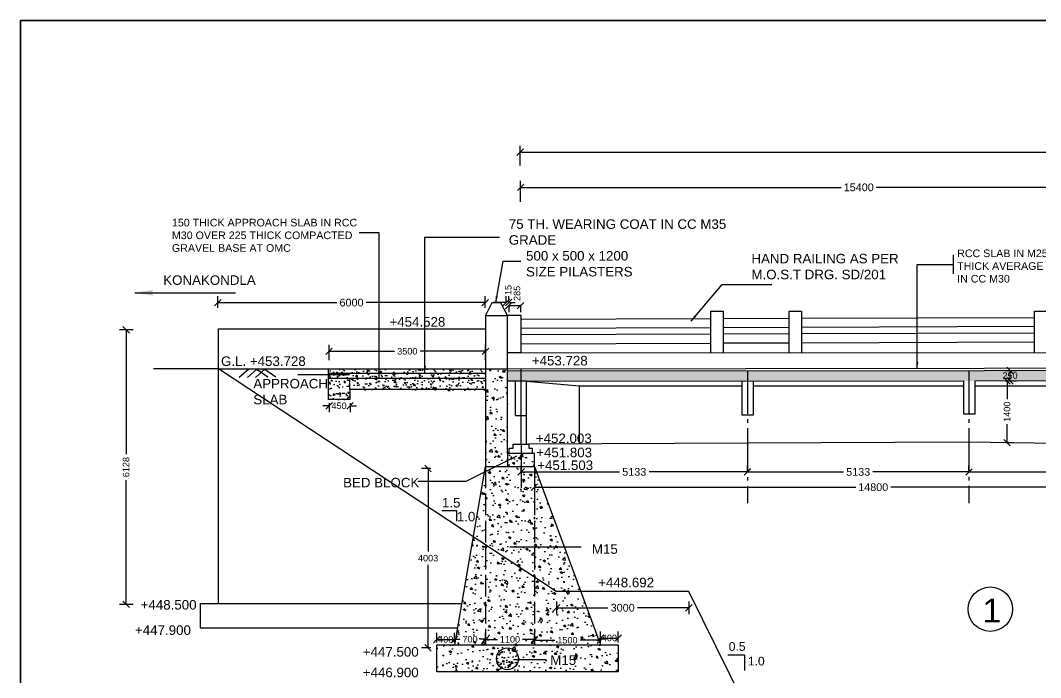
# Model space of a CAD drawing. Header units: inches. Extents: x 20221.8 to 20320.1, y 17529.5 to 17601.
# Drawn here: x 20221.83 to 20250.09, y 17582.74 to 17600.95 of the extents above; entities that cross this region are included whole.
import ezdxf

# ---------------------------------------------------------------- set-up
doc = ezdxf.new("R2010")
doc.units = ezdxf.units.IN
doc.header["$MEASUREMENT"] = 0
doc.linetypes.add('ACAD_ISO02W100', pattern=[15, 12, -3])
doc.linetypes.add('ACAD_ISO04W100', pattern=[30, 24, -3, 0, -3])
for name, color, linetype in [('DIMENSION', 255, 'Continuous'), ('DRAWING', 2, 'Continuous'), ('HATCH', 7, 'Continuous'), ('TEXT', 255, 'Continuous')]:
    doc.layers.add(name, color=color, linetype=linetype)
doc.styles.get("Standard").update_dxf_attribs({"font": 'arial.ttf'})
doc.dimstyles.get("Standard").update_dxf_attribs({"dimtxt": 0.18, "dimasz": 0.18, "dimexe": 0.18, "dimexo": 0.0625, "dimgap": 0.09, "dimtad": 0, "dimtih": 1, "dimtoh": 1, "dimdec": 4, "dimzin": 0, "dimdsep": 46, "dimtxsty": 'Standard', "dimblk": 'OBLIQUE', "dimcen": 0.09, "dimadec": 0, "dimazin": 0, "dimtfac": 1, "dimtdec": 4, "dimtofl": 0, "dimtmove": 0, "dimatfit": 3, "dimfxl": 1, "dimtolj": 1, "dimtzin": 0, "dimarcsym": 0})
pattern_1 = [(50, (0, 0), (0.3586300913, -0.0313760675), [0.0375, -0.4125]), (355, (0, 0), (-0.069375667, 0.376096067), [0.03, -0.33]), (100.4514, (0.0299, -0.0026), (0.289254691, 0.344719771), [0.031870095, -0.350571056]), (46.1842, (0, 0.1), (0.533620524, -0.082759507), [0.05625, -0.61875]), (96.6356, (0.04447, 0.0931), (0.467331353, 0.487058935), [0.047805144, -0.5258565]), (351.1842, (0, 0.1), (0.467330973, 0.4870593), [0.045, -0.495]), (21, (0.05, 0.075), (0.298453526, -0.2013094453), [0.0375, -0.4125]), (326, (0.05, 0.075), (0.121657666, 0.3625750225), [0.03, -0.33]), (71.4514, (0.07487, 0.05822), (0.4201113143, 0.1612652484), [0.031870095, -0.350571056]), (37.5, (0, 0), (0.00607992766, 0.1664469269), [0, -0.326, 0, -0.335, 0, -0.33125]), (7.5, (0, 0), (0.1315347687, 0.197205856), [0, -0.191, 0, -0.3185, 0, -0.12625]), (327.5, (-0.1115, 0), (0.2669112181, -0.0112774359), [0, -0.125, 0, -0.39, 0, -0.5175]), (317.5, (-0.1615, 0), (0.2915930847, 0.0500524912), [0, -0.1625, 0, -0.259, 0, -0.3675])]

# ---------------------------------------------------------------- blocks, each defined once
blk = doc.blocks.new('_Oblique')
at = {"color": 0, "linetype": 'ByBlock', "lineweight": -2}
blk.add_line((-0.5, -0.5), (0.5, 0.5), dxfattribs=at)
blk = doc.blocks.new('*D87')
at = {"layer": 'Defpoints', "color": 0, "transparency": 16777216}
for p in [(20233.125, 17588.534), (20233.264, 17588.534), (20233.264, 17583.561)]:
    blk.add_point(p, dxfattribs=at)
at = {"layer": 'DIMENSION', "color": 0, "lineweight": -2, "transparency": 16777216}
for p, q in [((20233.201, 17588.534), (20232.945, 17588.534)), ((20233.125, 17588.534), (20233.125, 17586.229)), ((20233.125, 17583.561), (20233.125, 17585.865)), ((20233.201, 17583.561), (20232.945, 17583.561))]:
    blk.add_line(p, q, dxfattribs=at)
at = {"layer": 'DIMENSION', "color": 0, "lineweight": -2, "transparency": 16777216, "xscale": 0.18, "yscale": 0.18, "zscale": 0.18}
for p, rotation in [((20233.125, 17588.534), 90), ((20233.125, 17583.561), 270)]:
    blk.add_blockref('_Oblique', p, dxfattribs=dict(at, rotation=rotation))
at = {"layer": 'DIMENSION', "color": 0, "transparency": 16777216, "insert": (20233.125, 17586.047), "char_height": 0.18, "attachment_point": 5}
blk.add_mtext('\\A1;4003', dxfattribs=at)
blk = doc.blocks.new('*D88')
at = {"layer": 'Defpoints', "color": 0, "transparency": 16777216}
for p in [(20225.021, 17592.376), (20224.76, 17584.766), (20225.021, 17584.766)]:
    blk.add_point(p, dxfattribs=at)
at = {"layer": 'DIMENSION', "color": 0, "lineweight": -2, "transparency": 16777216}
for p, q in [((20224.958, 17592.376), (20224.58, 17592.376)), ((20224.76, 17592.376), (20224.76, 17588.931)), ((20224.76, 17584.766), (20224.76, 17588.212)), ((20224.958, 17584.766), (20224.58, 17584.766))]:
    blk.add_line(p, q, dxfattribs=at)
at = {"layer": 'DIMENSION', "color": 0, "lineweight": -2, "transparency": 16777216, "xscale": 0.18, "yscale": 0.18, "zscale": 0.18}
for p, rotation in [((20224.76, 17592.376), 90), ((20224.76, 17584.766), 270)]:
    blk.add_blockref('_Oblique', p, dxfattribs=dict(at, rotation=rotation))
at = {"layer": 'DIMENSION', "color": 0, "transparency": 16777216, "insert": (20224.76, 17588.571), "char_height": 0.18, "attachment_point": 5, "rotation": 90}
blk.add_mtext('\\A1;6128', dxfattribs=at)
blk = doc.blocks.new('*D89')
at = {"layer": 'Defpoints', "color": 0, "transparency": 16777216}
for p in [(20234.718, 17591.781), (20230.382, 17591.475), (20234.718, 17591.475)]:
    blk.add_point(p, dxfattribs=at)
at = {"layer": 'DIMENSION', "color": 0, "lineweight": -2, "transparency": 16777216}
for p, q in [((20230.382, 17591.538), (20230.382, 17591.961)), ((20234.718, 17591.538), (20234.718, 17591.961)), ((20230.382, 17591.781), (20232.192, 17591.781)), ((20234.718, 17591.781), (20232.908, 17591.781))]:
    blk.add_line(p, q, dxfattribs=at)
at = {"layer": 'DIMENSION', "color": 0, "lineweight": -2, "transparency": 16777216, "xscale": 0.18, "yscale": 0.18, "zscale": 0.18, "rotation": 180}
blk.add_blockref('_Oblique', (20230.382, 17591.781), dxfattribs=at)
at = {"layer": 'DIMENSION', "color": 0, "lineweight": -2, "transparency": 16777216, "xscale": 0.18, "yscale": 0.18, "zscale": 0.18}
blk.add_blockref('_Oblique', (20234.718, 17591.781), dxfattribs=at)
at = {"layer": 'DIMENSION', "color": 0, "transparency": 16777216, "insert": (20232.55, 17591.781), "char_height": 0.18, "attachment_point": 5}
blk.add_mtext('\\A1;3500', dxfattribs=at)
blk = doc.blocks.new('*D90')
at = {"layer": 'Defpoints', "color": 0, "transparency": 16777216}
for p in [(20234.709, 17593.13), (20227.302, 17592.925), (20234.709, 17592.925)]:
    blk.add_point(p, dxfattribs=at)
at = {"layer": 'DIMENSION', "color": 0, "lineweight": -2, "transparency": 16777216}
for p, q in [((20227.302, 17592.987), (20227.302, 17593.31)), ((20234.709, 17592.987), (20234.709, 17593.31)), ((20227.302, 17593.13), (20230.595, 17593.13)), ((20234.709, 17593.13), (20231.415, 17593.13))]:
    blk.add_line(p, q, dxfattribs=at)
at = {"layer": 'DIMENSION', "color": 0, "lineweight": -2, "transparency": 16777216, "xscale": 0.18, "yscale": 0.18, "zscale": 0.18, "rotation": 180}
blk.add_blockref('_Oblique', (20227.302, 17593.13), dxfattribs=at)
at = {"layer": 'DIMENSION', "color": 0, "lineweight": -2, "transparency": 16777216, "xscale": 0.18, "yscale": 0.18, "zscale": 0.18}
blk.add_blockref('_Oblique', (20234.709, 17593.13), dxfattribs=at)
at = {"layer": 'DIMENSION', "color": 0, "transparency": 16777216, "insert": (20231.005, 17593.13), "char_height": 0.2143, "attachment_point": 5}
blk.add_mtext('\\A1;6000', dxfattribs=at)
blk = doc.blocks.new('*D107')
at = {"layer": 'Defpoints', "color": 0, "transparency": 16777216}
for p in [(20235.704, 17588.375), (20241.97, 17588.438), (20241.97, 17588.375)]:
    blk.add_point(p, dxfattribs=at)
at = {"layer": 'DIMENSION', "color": 0, "lineweight": -2, "transparency": 16777216}
for p, q in [((20235.704, 17588.437), (20235.704, 17588.618)), ((20241.97, 17588.437), (20241.97, 17588.618)), ((20235.704, 17588.438), (20238.427, 17588.438)), ((20241.97, 17588.438), (20239.247, 17588.438))]:
    blk.add_line(p, q, dxfattribs=at)
at = {"layer": 'DIMENSION', "color": 0, "lineweight": -2, "transparency": 16777216, "xscale": 0.18, "yscale": 0.18, "zscale": 0.18, "rotation": 180}
blk.add_blockref('_Oblique', (20235.704, 17588.438), dxfattribs=at)
at = {"layer": 'DIMENSION', "color": 0, "lineweight": -2, "transparency": 16777216, "xscale": 0.18, "yscale": 0.18, "zscale": 0.18}
blk.add_blockref('_Oblique', (20241.97, 17588.438), dxfattribs=at)
at = {"layer": 'DIMENSION', "color": 0, "transparency": 16777216, "insert": (20238.837, 17588.438), "char_height": 0.2143, "attachment_point": 5}
blk.add_mtext('\\A1;5133', dxfattribs=at)
blk = doc.blocks.new('*D108')
at = {"layer": 'Defpoints', "color": 0, "transparency": 16777216}
for p in [(20241.97, 17588.374), (20248.109, 17588.437), (20248.109, 17588.374)]:
    blk.add_point(p, dxfattribs=at)
at = {"layer": 'DIMENSION', "color": 0, "lineweight": -2, "transparency": 16777216}
for p, q in [((20241.97, 17588.436), (20241.97, 17588.617)), ((20248.109, 17588.436), (20248.109, 17588.617)), ((20241.97, 17588.437), (20244.63, 17588.437)), ((20248.109, 17588.437), (20245.45, 17588.437))]:
    blk.add_line(p, q, dxfattribs=at)
at = {"layer": 'DIMENSION', "color": 0, "lineweight": -2, "transparency": 16777216, "xscale": 0.18, "yscale": 0.18, "zscale": 0.18, "rotation": 180}
blk.add_blockref('_Oblique', (20241.97, 17588.437), dxfattribs=at)
at = {"layer": 'DIMENSION', "color": 0, "lineweight": -2, "transparency": 16777216, "xscale": 0.18, "yscale": 0.18, "zscale": 0.18}
blk.add_blockref('_Oblique', (20248.109, 17588.437), dxfattribs=at)
at = {"layer": 'DIMENSION', "color": 0, "transparency": 16777216, "insert": (20245.04, 17588.437), "char_height": 0.2143, "attachment_point": 5}
blk.add_mtext('\\A1;5133', dxfattribs=at)
blk = doc.blocks.new('*D109')
at = {"layer": 'Defpoints', "color": 0, "transparency": 16777216}
for p in [(20248.109, 17588.374), (20254.249, 17588.437), (20254.249, 17588.374)]:
    blk.add_point(p, dxfattribs=at)
at = {"layer": 'DIMENSION', "color": 0, "lineweight": -2, "transparency": 16777216}
for p, q in [((20248.109, 17588.436), (20248.109, 17588.617)), ((20254.249, 17588.436), (20254.249, 17588.617)), ((20248.109, 17588.437), (20250.769, 17588.437)), ((20254.249, 17588.437), (20251.589, 17588.437))]:
    blk.add_line(p, q, dxfattribs=at)
at = {"layer": 'DIMENSION', "color": 0, "lineweight": -2, "transparency": 16777216, "xscale": 0.18, "yscale": 0.18, "zscale": 0.18, "rotation": 180}
blk.add_blockref('_Oblique', (20248.109, 17588.437), dxfattribs=at)
at = {"layer": 'DIMENSION', "color": 0, "lineweight": -2, "transparency": 16777216, "xscale": 0.18, "yscale": 0.18, "zscale": 0.18}
blk.add_blockref('_Oblique', (20254.249, 17588.437), dxfattribs=at)
at = {"layer": 'DIMENSION', "color": 0, "transparency": 16777216, "insert": (20251.179, 17588.437), "char_height": 0.2143, "attachment_point": 5}
blk.add_mtext('\\A1;5133', dxfattribs=at)
blk = doc.blocks.new('*D110')
at = {"layer": 'Defpoints', "color": 0, "transparency": 16777216}
for p in [(20236.071, 17588.157), (20236.071, 17588.013), (20254.081, 17588.157)]:
    blk.add_point(p, dxfattribs=at)
at = {"layer": 'DIMENSION', "color": 0, "lineweight": -2, "transparency": 16777216}
for p, q in [((20236.071, 17588.095), (20236.071, 17587.833)), ((20236.071, 17588.013), (20244.975, 17588.013)), ((20254.081, 17588.013), (20245.94, 17588.013)), ((20254.081, 17588.095), (20254.081, 17587.833))]:
    blk.add_line(p, q, dxfattribs=at)
at = {"layer": 'DIMENSION', "color": 0, "lineweight": -2, "transparency": 16777216, "xscale": 0.18, "yscale": 0.18, "zscale": 0.18, "rotation": 180}
blk.add_blockref('_Oblique', (20236.071, 17588.013), dxfattribs=at)
at = {"layer": 'DIMENSION', "color": 0, "lineweight": -2, "transparency": 16777216, "xscale": 0.18, "yscale": 0.18, "zscale": 0.18}
blk.add_blockref('_Oblique', (20254.081, 17588.013), dxfattribs=at)
at = {"layer": 'DIMENSION', "color": 0, "transparency": 16777216, "insert": (20245.457, 17588.013), "char_height": 0.2143, "attachment_point": 5}
blk.add_mtext('\\A1;14800', dxfattribs=at)
blk = doc.blocks.new('*D111')
at = {"layer": 'Defpoints', "color": 0, "transparency": 16777216}
for p in [(20236.685, 17584.909), (20240.348, 17584.909), (20240.348, 17584.672)]:
    blk.add_point(p, dxfattribs=at)
at = {"layer": 'DIMENSION', "color": 0, "lineweight": -2, "transparency": 16777216}
for p, q in [((20236.685, 17584.846), (20236.685, 17584.492)), ((20240.348, 17584.846), (20240.348, 17584.492)), ((20236.685, 17584.672), (20238.107, 17584.672)), ((20240.348, 17584.672), (20238.926, 17584.672))]:
    blk.add_line(p, q, dxfattribs=at)
at = {"layer": 'DIMENSION', "color": 0, "lineweight": -2, "transparency": 16777216, "xscale": 0.18, "yscale": 0.18, "zscale": 0.18, "rotation": 180}
blk.add_blockref('_Oblique', (20236.685, 17584.672), dxfattribs=at)
at = {"layer": 'DIMENSION', "color": 0, "lineweight": -2, "transparency": 16777216, "xscale": 0.18, "yscale": 0.18, "zscale": 0.18}
blk.add_blockref('_Oblique', (20240.348, 17584.672), dxfattribs=at)
at = {"layer": 'DIMENSION', "color": 0, "transparency": 16777216, "insert": (20238.516, 17584.672), "char_height": 0.2143, "attachment_point": 5}
blk.add_mtext('\\A1;3000', dxfattribs=at)
blk = doc.blocks.new('*D112')
at = {"layer": 'Defpoints', "color": 0, "transparency": 16777216}
for p in [(20237.901, 17583.649), (20238.394, 17583.834), (20238.394, 17583.649)]:
    blk.add_point(p, dxfattribs=at)
at = {"layer": 'DIMENSION', "color": 0, "lineweight": -2, "transparency": 16777216}
for p, q in [((20237.901, 17583.711), (20237.901, 17584.014)), ((20238.394, 17583.711), (20238.394, 17584.014)), ((20237.901, 17583.834), (20238.394, 17583.834))]:
    blk.add_line(p, q, dxfattribs=at)
at = {"layer": 'DIMENSION', "color": 0, "lineweight": -2, "transparency": 16777216, "xscale": 0.18, "yscale": 0.18, "zscale": 0.18, "rotation": 180}
blk.add_blockref('_Oblique', (20237.901, 17583.834), dxfattribs=at)
at = {"layer": 'DIMENSION', "color": 0, "lineweight": -2, "transparency": 16777216, "xscale": 0.18, "yscale": 0.18, "zscale": 0.18}
blk.add_blockref('_Oblique', (20238.394, 17583.834), dxfattribs=at)
at = {"layer": 'DIMENSION', "color": 0, "transparency": 16777216, "insert": (20238.148, 17583.834), "char_height": 0.18, "attachment_point": 5}
blk.add_mtext('\\A1;400', dxfattribs=at)
blk = doc.blocks.new('*D113')
at = {"layer": 'Defpoints', "color": 0, "transparency": 16777216}
for p in [(20233.368, 17583.649), (20233.862, 17583.794), (20233.862, 17583.649)]:
    blk.add_point(p, dxfattribs=at)
at = {"layer": 'DIMENSION', "color": 0, "lineweight": -2, "transparency": 16777216}
for p, q in [((20233.368, 17583.711), (20233.368, 17583.974)), ((20233.862, 17583.711), (20233.862, 17583.974)), ((20233.368, 17583.794), (20233.862, 17583.794))]:
    blk.add_line(p, q, dxfattribs=at)
at = {"layer": 'DIMENSION', "color": 0, "lineweight": -2, "transparency": 16777216, "xscale": 0.18, "yscale": 0.18, "zscale": 0.18, "rotation": 180}
blk.add_blockref('_Oblique', (20233.368, 17583.794), dxfattribs=at)
at = {"layer": 'DIMENSION', "color": 0, "lineweight": -2, "transparency": 16777216, "xscale": 0.18, "yscale": 0.18, "zscale": 0.18}
blk.add_blockref('_Oblique', (20233.862, 17583.794), dxfattribs=at)
at = {"layer": 'DIMENSION', "color": 0, "transparency": 16777216, "insert": (20233.615, 17583.794), "char_height": 0.18, "attachment_point": 5}
blk.add_mtext('\\A1;400', dxfattribs=at)
blk = doc.blocks.new('*D114')
at = {"layer": 'Defpoints', "color": 0, "transparency": 16777216}
for p in [(20233.862, 17583.649), (20234.717, 17583.799), (20234.717, 17583.649)]:
    blk.add_point(p, dxfattribs=at)
at = {"layer": 'DIMENSION', "color": 0, "lineweight": -2, "transparency": 16777216}
for p, q in [((20233.862, 17583.711), (20233.862, 17583.979)), ((20234.717, 17583.711), (20234.717, 17583.979)), ((20233.862, 17583.799), (20234.002, 17583.799)), ((20234.717, 17583.799), (20234.577, 17583.799))]:
    blk.add_line(p, q, dxfattribs=at)
at = {"layer": 'DIMENSION', "color": 0, "lineweight": -2, "transparency": 16777216, "xscale": 0.18, "yscale": 0.18, "zscale": 0.18, "rotation": 180}
blk.add_blockref('_Oblique', (20233.862, 17583.799), dxfattribs=at)
at = {"layer": 'DIMENSION', "color": 0, "lineweight": -2, "transparency": 16777216, "xscale": 0.18, "yscale": 0.18, "zscale": 0.18}
blk.add_blockref('_Oblique', (20234.717, 17583.799), dxfattribs=at)
at = {"layer": 'DIMENSION', "color": 0, "transparency": 16777216, "insert": (20234.289, 17583.799), "char_height": 0.18, "attachment_point": 5}
blk.add_mtext('\\A1;700', dxfattribs=at)
blk = doc.blocks.new('*D115')
at = {"layer": 'Defpoints', "color": 0, "transparency": 16777216}
for p in [(20234.717, 17583.649), (20236.071, 17583.796), (20236.071, 17583.649)]:
    blk.add_point(p, dxfattribs=at)
at = {"layer": 'DIMENSION', "color": 0, "lineweight": -2, "transparency": 16777216}
for p, q in [((20234.717, 17583.711), (20234.717, 17583.976)), ((20236.071, 17583.711), (20236.071, 17583.976)), ((20234.717, 17583.796), (20235.044, 17583.796)), ((20236.071, 17583.796), (20235.744, 17583.796))]:
    blk.add_line(p, q, dxfattribs=at)
at = {"layer": 'DIMENSION', "color": 0, "lineweight": -2, "transparency": 16777216, "xscale": 0.18, "yscale": 0.18, "zscale": 0.18, "rotation": 180}
blk.add_blockref('_Oblique', (20234.717, 17583.796), dxfattribs=at)
at = {"layer": 'DIMENSION', "color": 0, "lineweight": -2, "transparency": 16777216, "xscale": 0.18, "yscale": 0.18, "zscale": 0.18}
blk.add_blockref('_Oblique', (20236.071, 17583.796), dxfattribs=at)
at = {"layer": 'DIMENSION', "color": 0, "transparency": 16777216, "insert": (20235.394, 17583.796), "char_height": 0.18, "attachment_point": 5}
blk.add_mtext('\\A1;1100', dxfattribs=at)
blk = doc.blocks.new('*D116')
at = {"layer": 'Defpoints', "color": 0, "transparency": 16777216}
for p in [(20236.071, 17583.649), (20237.901, 17583.771), (20237.901, 17583.649)]:
    blk.add_point(p, dxfattribs=at)
at = {"layer": 'DIMENSION', "color": 0, "lineweight": -2, "transparency": 16777216}
for p, q in [((20236.071, 17583.711), (20236.071, 17583.951)), ((20237.901, 17583.711), (20237.901, 17583.951)), ((20236.071, 17583.771), (20236.636, 17583.771)), ((20237.901, 17583.771), (20237.336, 17583.771))]:
    blk.add_line(p, q, dxfattribs=at)
at = {"layer": 'DIMENSION', "color": 0, "lineweight": -2, "transparency": 16777216, "xscale": 0.18, "yscale": 0.18, "zscale": 0.18, "rotation": 180}
blk.add_blockref('_Oblique', (20236.071, 17583.771), dxfattribs=at)
at = {"layer": 'DIMENSION', "color": 0, "lineweight": -2, "transparency": 16777216, "xscale": 0.18, "yscale": 0.18, "zscale": 0.18}
blk.add_blockref('_Oblique', (20237.901, 17583.771), dxfattribs=at)
at = {"layer": 'DIMENSION', "color": 0, "transparency": 16777216, "insert": (20236.986, 17583.771), "char_height": 0.18, "attachment_point": 5}
blk.add_mtext('\\A1;1500', dxfattribs=at)
blk = doc.blocks.new('*D117')
at = {"layer": 'Defpoints', "color": 0, "transparency": 16777216}
for p in [(20249.056, 17590.962), (20249.056, 17589.251), (20249.164, 17589.251)]:
    blk.add_point(p, dxfattribs=at)
at = {"layer": 'DIMENSION', "color": 0, "lineweight": -2, "transparency": 16777216}
for p, q in [((20249.118, 17590.962), (20249.344, 17590.962)), ((20249.164, 17590.962), (20249.164, 17590.457)), ((20249.164, 17589.251), (20249.164, 17589.757)), ((20249.118, 17589.251), (20249.344, 17589.251))]:
    blk.add_line(p, q, dxfattribs=at)
at = {"layer": 'DIMENSION', "color": 0, "lineweight": -2, "transparency": 16777216, "xscale": 0.18, "yscale": 0.18, "zscale": 0.18}
for p, rotation in [((20249.164, 17590.962), 90), ((20249.164, 17589.251), 270)]:
    blk.add_blockref('_Oblique', p, dxfattribs=dict(at, rotation=rotation))
at = {"layer": 'DIMENSION', "color": 0, "transparency": 16777216, "insert": (20249.164, 17590.107), "char_height": 0.18, "attachment_point": 5, "rotation": 90}
blk.add_mtext('\\A1;1400', dxfattribs=at)
blk = doc.blocks.new('*D118')
at = {"layer": 'Defpoints', "color": 0, "transparency": 16777216}
for p in [(20249.056, 17591.25), (20249.246, 17591.25), (20249.056, 17590.962)]:
    blk.add_point(p, dxfattribs=at)
at = {"layer": 'DIMENSION', "color": 0, "lineweight": -2, "transparency": 16777216}
for p, q in [((20249.118, 17591.25), (20249.426, 17591.25)), ((20249.246, 17590.962), (20249.246, 17591.25)), ((20249.118, 17590.962), (20249.426, 17590.962))]:
    blk.add_line(p, q, dxfattribs=at)
at = {"layer": 'DIMENSION', "color": 0, "lineweight": -2, "transparency": 16777216, "xscale": 0.18, "yscale": 0.18, "zscale": 0.18}
for p, rotation in [((20249.246, 17591.25), 90), ((20249.246, 17590.962), 270)]:
    blk.add_blockref('_Oblique', p, dxfattribs=dict(at, rotation=rotation))
at = {"layer": 'DIMENSION', "color": 0, "transparency": 16777216, "insert": (20249.246, 17591.106), "char_height": 0.18, "attachment_point": 5}
blk.add_mtext('\\A1;250', dxfattribs=at)
blk = doc.blocks.new('*D131')
at = {"layer": 'Defpoints', "color": 0, "transparency": 16777216}
for p in [(20254.421, 17596.325), (20235.69, 17595.866), (20254.421, 17595.866)]:
    blk.add_point(p, dxfattribs=at)
at = {"layer": 'DIMENSION', "color": 0, "lineweight": -2, "transparency": 16777216}
for p, q in [((20235.69, 17595.928), (20235.69, 17596.505)), ((20254.421, 17595.928), (20254.421, 17596.505)), ((20235.69, 17596.325), (20244.573, 17596.325)), ((20254.421, 17596.325), (20245.538, 17596.325))]:
    blk.add_line(p, q, dxfattribs=at)
at = {"layer": 'DIMENSION', "color": 0, "lineweight": -2, "transparency": 16777216, "xscale": 0.18, "yscale": 0.18, "zscale": 0.18, "rotation": 180}
blk.add_blockref('_Oblique', (20235.69, 17596.325), dxfattribs=at)
at = {"layer": 'DIMENSION', "color": 0, "lineweight": -2, "transparency": 16777216, "xscale": 0.18, "yscale": 0.18, "zscale": 0.18}
blk.add_blockref('_Oblique', (20254.421, 17596.325), dxfattribs=at)
at = {"layer": 'DIMENSION', "color": 0, "transparency": 16777216, "insert": (20245.055, 17596.325), "char_height": 0.2143, "attachment_point": 5}
blk.add_mtext('\\A1;15400', dxfattribs=at)
blk = doc.blocks.new('*D134')
at = {"layer": 'Defpoints', "color": 0, "transparency": 16777216}
for p in [(20274.058, 17597.3), (20235.678, 17596.87), (20274.058, 17596.87)]:
    blk.add_point(p, dxfattribs=at)
at = {"layer": 'DIMENSION', "color": 0, "lineweight": -2, "transparency": 16777216}
for p, q in [((20235.678, 17596.932), (20235.678, 17597.48)), ((20235.678, 17597.3), (20254.308, 17597.3)), ((20274.058, 17597.3), (20255.428, 17597.3)), ((20274.058, 17596.932), (20274.058, 17597.48))]:
    blk.add_line(p, q, dxfattribs=at)
at = {"layer": 'DIMENSION', "color": 0, "lineweight": -2, "transparency": 16777216, "xscale": 0.18, "yscale": 0.18, "zscale": 0.18, "rotation": 180}
blk.add_blockref('_Oblique', (20235.678, 17597.3), dxfattribs=at)
at = {"layer": 'DIMENSION', "color": 0, "lineweight": -2, "transparency": 16777216, "xscale": 0.18, "yscale": 0.18, "zscale": 0.18}
blk.add_blockref('_Oblique', (20274.058, 17597.3), dxfattribs=at)
at = {"layer": 'DIMENSION', "color": 0, "transparency": 16777216, "insert": (20254.868, 17597.3), "char_height": 0.25, "attachment_point": 5}
blk.add_mtext('\\A1;31400', dxfattribs=at)
blk = doc.blocks.new('*D135')
at = {"layer": 'Defpoints', "color": 0, "transparency": 16777216}
for p in [(20230.387, 17590.406), (20230.964, 17590.406), (20230.964, 17590.271)]:
    blk.add_point(p, dxfattribs=at)
at = {"layer": 'HATCH', "color": 0, "lineweight": -2, "transparency": 16777216}
for p, q in [((20230.387, 17590.271), (20230.207, 17590.271)), ((20230.387, 17590.344), (20230.387, 17590.091)), ((20230.964, 17590.344), (20230.964, 17590.091)), ((20230.964, 17590.271), (20231.144, 17590.271))]:
    blk.add_line(p, q, dxfattribs=at)
at = {"layer": 'HATCH', "color": 0, "lineweight": -2, "transparency": 16777216, "xscale": 0.18, "yscale": 0.18, "zscale": 0.18}
blk.add_blockref('_Oblique', (20230.387, 17590.271), dxfattribs=at)
at = {"layer": 'HATCH', "color": 0, "lineweight": -2, "transparency": 16777216, "xscale": 0.18, "yscale": 0.18, "zscale": 0.18, "rotation": 180}
blk.add_blockref('_Oblique', (20230.964, 17590.271), dxfattribs=at)
at = {"layer": 'HATCH', "color": 0, "transparency": 16777216, "insert": (20230.659, 17590.271), "char_height": 0.18, "attachment_point": 5}
blk.add_mtext('\\A1;450', dxfattribs=at)

msp = doc.modelspace()

# ---------------------------------------------------------------- hatches: boundary and pattern name
at = {"layer": 'HATCH'}
h = msp.add_hatch(dxfattribs=at)
h.set_pattern_fill('AR-CONC', color=256, scale=0.05, style=0)
h.set_pattern_definition(pattern_1)
h.paths.add_polyline_path([(20230.3715, 17590.44245), (20230.95875, 17590.44245), (20230.95875, 17590.72007), (20234.71696, 17590.68101), (20234.71696, 17591.29124), (20230.3715, 17591.29124)])
h = msp.add_hatch(dxfattribs=at)
h.set_pattern_fill('AR-CONC', color=256, scale=0.08, style=0)
h.set_pattern_definition([(50, (0, 0), (0.573808146, -0.050201708), [0.06, -0.66]), (355, (0, 0), (-0.111001067, 0.601753707), [0.048, -0.528]), (100.4514, (0.0478, -0.0042), (0.462807505, 0.551551634), [0.050992152, -0.56091369]), (46.1842, (0, 0.16), (0.853792839, -0.132415211), [0.09, -0.99]), (96.6356, (0.07115, 0.149), (0.747730164, 0.779294297), [0.07648823, -0.8413704]), (351.1842, (0, 0.16), (0.747729556, 0.77929488), [0.072, -0.792]), (21, (0.08, 0.12), (0.477525642, -0.3220951125), [0.06, -0.66]), (326, (0.08, 0.12), (0.194652266, 0.580120036), [0.048, -0.528]), (71.4514, (0.1198, 0.09316), (0.672178103, 0.258024397), [0.050992152, -0.56091369]), (37.5, (0, 0), (0.0097278843, 0.266315083), [0, -0.5216, 0, -0.536, 0, -0.53]), (7.5, (0, 0), (0.21045563, 0.3155293695), [0, -0.3056, 0, -0.5096, 0, -0.202]), (327.5, (-0.1784, 0), (0.427057949, -0.0180438974), [0, -0.2, 0, -0.624, 0, -0.828]), (317.5, (-0.2584, 0), (0.4665489355, 0.080083986), [0, -0.26, 0, -0.4144, 0, -0.588])])
h.paths.add_polyline_path([(20233.36761, 17582.90045), (20238.39442, 17582.90045), (20238.39442, 17583.64889), (20237.90068, 17583.64889), (20236.07104, 17588.58586), (20236.00888, 17588.95285), (20235.32403, 17588.95285), (20235.32708, 17590.9552), (20235.32763, 17591.31491), (20234.71299, 17591.29124), (20234.71696, 17588.44306), (20233.86204, 17583.64889), (20233.36761, 17583.64889)])
h = msp.add_hatch(dxfattribs=at)
h.set_pattern_fill('AR-CONC', color=256, scale=0.1, style=0)
h.set_pattern_definition([(50, (0, 0), (0.717260183, -0.062752135), [0.075, -0.825]), (355, (0, 0), (-0.138751334, 0.752192134), [0.06, -0.66]), (100.4514, (0.0598, -0.0052), (0.578509382, 0.689439542), [0.06374019, -0.701142112]), (46.1842, (0, 0.2), (1.06724105, -0.165519014), [0.1125, -1.2375]), (96.6356, (0.0889, 0.1862), (0.934662706, 0.97411787), [0.09561029, -1.051713]), (351.1842, (0, 0.2), (0.934661945, 0.9741186), [0.09, -0.99]), (21, (0.1, 0.15), (0.596907052, -0.402618891), [0.075, -0.825]), (326, (0.1, 0.15), (0.243315332, 0.725150045), [0.06, -0.66]), (71.4514, (0.14974, 0.11645), (0.840222629, 0.322530497), [0.06374019, -0.701142112]), (37.5, (0, 0), (0.0121598553, 0.3328938538), [0, -0.652, 0, -0.67, 0, -0.6625]), (7.5, (0, 0), (0.2630695374, 0.394411712), [0, -0.382, 0, -0.637, 0, -0.2525]), (327.5, (-0.223, 0), (0.5338224362, -0.0225548717), [0, -0.25, 0, -0.78, 0, -1.035]), (317.5, (-0.323, 0), (0.583186169, 0.100104982), [0, -0.325, 0, -0.518, 0, -0.735])])
h.paths.add_polyline_path([(20235.32752, 17591.24292), (20254.80573, 17591.2536), (20274.47361, 17591.37535), (20274.47818, 17591.091), (20267.83395, 17591.0256), (20255.02275, 17590.96571), (20247.95521, 17590.96184), (20235.32708, 17590.9552)])
h = msp.add_hatch(dxfattribs=at)
h.set_pattern_fill('AR-CONC', color=256, scale=0.05, style=0)
h.set_pattern_definition(pattern_1)
edge = h.paths.add_edge_path()
edge.add_arc((20235.32317, 17583.25867), 0.30353, 0, 360)

# ---------------------------------------------------------------- linework, layer by layer
at = {"layer": 'DIMENSION'}
for p, q in [((20235.28682, 17593.1297), (20235.28682, 17593.31287)), ((20235.35844, 17593.1297), (20235.35844, 17593.31287)), ((20235.28682, 17593.13287), (20234.92682, 17593.13287)), ((20235.35844, 17593.13287), (20235.53844, 17593.13287)), ((20235.35844, 17593.0672), (20235.35844, 17592.86731)), ((20235.35844, 17593.04731), (20235.6847, 17593.04731)), ((20235.6847, 17593.0672), (20235.6847, 17592.86731))]:
    msp.add_line(p, q, dxfattribs=at)
for points in [[(20247.67295, 17594.45687), (20247.67295, 17593.93172)], [(20228.15639, 17591.28575), (20227.897, 17591.05792)], [(20228.38157, 17591.28575), (20228.12218, 17591.05792)], [(20228.60675, 17591.28575), (20228.34737, 17591.05792)], [(20228.38157, 17591.28575), (20228.68371, 17591.07215)], [(20228.60675, 17591.28575), (20228.90889, 17591.07215)], [(20233.50734, 17587.37052), (20233.91595, 17587.37052), (20233.91595, 17587.07482)], [(20241.4333, 17583.36505), (20241.89275, 17583.36505), (20241.89275, 17582.93469)]]:
    msp.add_lwpolyline(points, dxfattribs=at)
for centre, radius in [((20248.70005, 17584.63301), 0.61537), ((20235.32317, 17583.25867), 0.30353)]:
    msp.add_circle(centre, radius, dxfattribs=at)
at = {"layer": 'DRAWING'}
for p, q in [((20319.68131, 17600.95378), (20221.83246, 17600.95378)), ((20221.83246, 17600.95378), (20221.83246, 17534.227))]:
    msp.add_line(p, q, dxfattribs=at)
for points in [[(20234.71696, 17592.77616), (20235.32987, 17592.77616), (20235.13826, 17593.1239), (20234.89337, 17593.1239), (20234.71696, 17592.77616)], [(20234.71696, 17592.77616), (20234.71696, 17588.58586), (20236.07104, 17588.58586), (20237.90068, 17583.64889), (20238.39442, 17583.64889), (20238.39442, 17582.90045), (20233.36761, 17582.90045), (20233.36761, 17583.64889), (20233.86204, 17583.64889), (20234.71696, 17588.58586)], [(20235.32403, 17588.95285), (20235.32987, 17592.77616)], [(20235.70545, 17591.73694), (20235.70545, 17592.77616), (20235.32987, 17592.77616)], [(20240.95384, 17591.73982), (20240.95384, 17592.89232)], [(20240.95384, 17592.89232), (20241.29895, 17592.89232)], [(20241.29895, 17592.89232), (20241.29895, 17591.74001)], [(20243.12741, 17591.74101), (20243.12741, 17592.89232)], [(20243.12741, 17592.89232), (20243.47251, 17592.89232)], [(20243.47251, 17592.89232), (20243.47251, 17591.7412)], [(20249.92035, 17592.71124), (20243.47251, 17592.68811)], [(20249.92035, 17591.74474), (20249.92035, 17592.89232)], [(20249.92035, 17592.89232), (20250.26545, 17592.89232)], [(20240.95384, 17592.67908), (20235.70545, 17592.66025)], [(20240.95384, 17592.43489), (20235.70545, 17592.41606)], [(20243.12741, 17592.68687), (20241.29895, 17592.68032)], [(20243.12741, 17592.44269), (20241.29895, 17592.43613)], [(20249.92035, 17592.46705), (20243.47251, 17592.44392)], [(20227.31756, 17591.29124), (20227.31756, 17592.40429), (20234.71696, 17592.40429)], [(20240.95384, 17592.25494), (20235.70545, 17592.23611)], [(20243.12741, 17592.26273), (20241.29895, 17592.25617)], [(20249.92035, 17592.2871), (20243.47251, 17592.26397)], [(20240.95384, 17592.00108), (20235.70545, 17591.98225)], [(20243.12741, 17592.00888), (20241.29895, 17592.00232)], [(20249.92035, 17592.03325), (20243.47251, 17592.01012)], [(20235.70545, 17591.73694), (20235.32828, 17591.73694)], [(20235.70545, 17591.73694), (20261.52745, 17591.75111)], [(20247.90925, 17571.94672), (20244.53853, 17578.84884), (20243.87138, 17578.84884), (20243.87138, 17578.96844), (20243.38312, 17578.96844), (20240.35262, 17585.12479), (20236.67718, 17585.12479), (20227.31756, 17591.29124), (20225.5209, 17591.29124)], [(20227.31756, 17591.29124), (20235.3276, 17591.29124)], [(20227.31756, 17584.78751), (20227.31756, 17591.29124)], [(20234.71696, 17590.72007), (20230.95875, 17590.72007), (20230.95875, 17590.44245), (20230.3715, 17590.44245), (20230.3715, 17591.29124)], [(20235.3276, 17591.29124), (20261.74374, 17591.3294)], [(20235.70393, 17589.21072), (20235.70393, 17591.29179)], [(20230.3715, 17591.17791), (20234.71696, 17591.17791)], [(20230.3715, 17591.03627), (20234.71696, 17591.03627)], [(20230.95875, 17590.72007), (20230.95875, 17591.03627)], [(20235.32752, 17591.24292), (20261.73344, 17591.2574)], [(20235.85366, 17590.9552), (20235.32708, 17590.9552)], [(20235.54269, 17590.00001), (20235.54269, 17590.9552)], [(20235.85366, 17590.9552), (20247.95521, 17590.96184)], [(20235.85366, 17589.21072), (20235.85366, 17590.9552)], [(20235.85366, 17590.9552), (20237.30936, 17590.82079), (20241.81661, 17590.82079)], [(20237.30936, 17590.82079), (20237.30936, 17589.21719)], [(20241.81661, 17590.95847), (20241.81661, 17590.02398), (20242.14255, 17590.02398), (20242.14255, 17590.95865)], [(20242.14255, 17590.82079), (20247.95521, 17590.82079)], [(20247.95521, 17590.96184), (20247.95521, 17590.04501), (20248.28115, 17590.04501), (20248.28115, 17590.96201)], [(20248.28115, 17590.96201), (20261.76434, 17590.96941)], [(20248.28115, 17590.82079), (20252.98724, 17590.82079), (20253.8919, 17590.88488), (20254.23563, 17590.88488)], [(20235.54269, 17590.00001), (20235.85366, 17590.00001)], [(20273.87101, 17589.35368), (20261.64126, 17589.2245), (20254.74265, 17589.16424), (20248.10955, 17589.26517), (20241.97779, 17589.23879), (20235.91226, 17589.21072)], [(20235.37404, 17588.95285), (20235.37404, 17589.09448), (20235.4829, 17589.09448), (20235.4829, 17589.21072), (20235.69528, 17589.21072), (20235.85366, 17589.21072), (20235.91226, 17589.21072), (20235.91226, 17589.09448), (20236.00888, 17589.09448), (20236.00888, 17588.95285)], [(20235.70393, 17589.21072), (20235.70393, 17587.99776)], [(20236.07104, 17588.58586), (20236.07104, 17588.95285), (20235.32403, 17588.95285), (20235.32403, 17588.58586)], [(20233.94429, 17584.10412), (20226.82336, 17584.10412), (20226.82336, 17584.78751), (20234.05921, 17584.78751)], [(20233.86204, 17583.64889), (20237.90068, 17583.64889)]]:
    msp.add_lwpolyline(points, dxfattribs=at)
at = {"layer": 'DRAWING', "linetype": 'ACAD_ISO04W100', "ltscale": 0.05}
for points in [[(20241.97011, 17591.24656), (20241.97011, 17587.57303)], [(20248.10933, 17591.24993), (20248.10933, 17587.57303)]]:
    msp.add_lwpolyline(points, dxfattribs=at)
at = {"layer": 'DRAWING', "linetype": 'ACAD_ISO02W100', "ltscale": 0.05}
for points in [[(20234.71696, 17588.58586), (20234.71696, 17583.64889)], [(20236.07104, 17588.58586), (20236.07104, 17583.64889)]]:
    msp.add_lwpolyline(points, dxfattribs=at)
at = {"layer": 'HATCH'}
msp.add_lwpolyline([(20221.83246, 17600.95378), (20319.68131, 17600.95378), (20319.68131, 17534.227), (20221.83246, 17534.227)], close=True, dxfattribs=at)

# ---------------------------------------------------------------- block references
at = {"layer": 'DIMENSION', "xscale": 0.18, "yscale": 0.18, "zscale": 0.18}
for p in [(20235.28682, 17593.13287), (20235.6847, 17593.04731)]:
    msp.add_blockref('_Oblique', p, dxfattribs=at)
at = {"layer": 'DIMENSION', "xscale": 0.18, "yscale": 0.18, "zscale": 0.18, "rotation": 180}
for p in [(20235.35844, 17593.13287), (20235.35844, 17593.04731)]:
    msp.add_blockref('_Oblique', p, dxfattribs=at)

# ---------------------------------------------------------------- texts
at = {"layer": 'DIMENSION', "char_height": 0.18, "attachment_point": 5, "rotation": 90}
for s, insert in [('\\A1;15', (20235.34759, 17593.48113)), ('\\A1;285', (20235.58897, 17593.38624))]:
    msp.add_mtext(s, dxfattribs=dict(at, insert=insert))
at = {"layer": 'TEXT', "attachment_point": 1}
for s, insert, char_height, width in [('150 THICK APPROACH SLAB IN RCC\\PM30 OVER 225 THICK COMPACTED \\PGRAVEL BASE AT OMC', (20226.02974, 17595.45416), 0.2112, 6.257853), ('75 TH. WEARING COAT IN CC M35 GRADE', (20235.36096, 17595.43967), 0.264, 6.04032), ('500 x 500 x 1200\\PSIZE PILASTERS', (20235.83989, 17594.56009), 0.264, 6.04032), ('HAND RAILING AS PER\\PM.O.S.T DRG. SD/201', (20242.08247, 17594.48216), 0.264, 6.04032), ('RCC SLAB IN M25 WITH 75MM THICK AVERAGE WEARING COAT IN CC M30', (20247.78179, 17594.60264), 0.2112, 4.832256), ('KONAKONDLA', (20225.78896, 17593.88644), 0.264, 6.04032), ('+454.528', (20232.05551, 17592.7289), 0.264, 6.04032), ('G.L. +453.728', (20227.38912, 17591.6391), 0.264, 6.04032), ('+453.728', (20235.99891, 17591.65413), 0.264, 6.04032), ('APPROACH\\PSLAB', (20228.28404, 17591.0162), 0.264, 6.04032), ('+452.003', (20236.11063, 17589.50103), 0.264, 6.04032), ('+451.803', (20236.12021, 17589.10871), 0.264, 6.04032), ('+451.503', (20236.14895, 17588.75466), 0.264, 6.04032), ('BED BLOCK', (20230.77207, 17588.27324), 0.264, 6.04032), ('1.5', (20233.5097, 17587.71584), 0.264, 6.04032), ('1.0', (20233.92173, 17587.33219), 0.264, 6.04032), ('M15', (20237.66322, 17586.43123), 0.264, 6.04032), ('+448.692', (20237.83737, 17585.50373), 0.264, 6.04032), ('+448.500', (20225.16351, 17584.88676), 0.264, 6.04032), ('1', (20248.48686, 17584.92569), 0.66, 15.1008), ('+447.900', (20225.00726, 17584.18461), 0.264, 6.04032), ('0.5', (20241.45429, 17583.7197), 0.24, 5.4912), ('+447.500', (20231.3166, 17583.58182), 0.264, 6.04032), ('M15', (20236.50985, 17583.35213), 0.264, 6.04032), ('1.0', (20241.98348, 17583.31318), 0.24, 5.4912), ('+446.900', (20231.3166, 17583.01105), 0.264, 6.04032)]:
    msp.add_mtext(s, dxfattribs=dict(at, insert=insert, char_height=char_height, width=width))

# ---------------------------------------------------------------- dimensions: what is measured, and where the dimension line sits
at = {"layer": 'DIMENSION'}
for base, p1, p2, text, override, picture, middle in [((20274.05843, 17597.29986), (20235.67752, 17596.86957), (20274.05843, 17596.86957), '31400', {"dimtxt": 0.25}, '*D134', (20254.86798, 17597.29986)), ((20254.4212, 17596.32508), (20235.68971, 17595.86569), (20254.4212, 17595.86569), '15400', {"dimtxt": 0.214286}, '*D131', (20245.05545, 17596.32508)), ((20234.70857, 17593.13047), (20227.30189, 17592.92465), (20234.70857, 17592.92465), '6000', {"dimtxt": 0.214286}, '*D90', (20231.00523, 17593.13047)), ((20240.34839, 17584.67176), (20236.6845, 17584.90894), (20240.34839, 17584.90894), '3000', {"dimtxt": 0.214286}, '*D111', (20238.51644, 17584.67176))]:
    dim = msp.add_linear_dim(base=base, p1=p1, p2=p2, text=text, dimstyle='Standard', override=override, dxfattribs=at)
    dim.commit()
    dim.dimension.update_dxf_attribs({"geometry": picture, "text_midpoint": middle})
dim = msp.add_linear_dim(base=(20224.76042, 17584.76621), p1=(20225.02069, 17592.37608), p2=(20225.02069, 17584.76621), angle=90, text='6128', dimstyle='Standard', dxfattribs=at)
dim.commit()
dim.dimension.update_dxf_attribs({"geometry": '*D88', "text_midpoint": (20224.76042, 17588.57114), "text_rotation": 90})
for base, p1, p2, text, picture, middle in [((20234.71771, 17591.78069), (20230.38246, 17591.47542), (20234.71771, 17591.47542), '3500', '*D89', (20232.55008, 17591.78069)), ((20233.86204, 17583.79425), (20233.36761, 17583.64889), (20233.86204, 17583.64889), '400', '*D113', (20233.61482, 17583.79425)), ((20238.39442, 17583.83353), (20237.90068, 17583.64889), (20238.39442, 17583.64889), '400', '*D112', (20238.14755, 17583.83353))]:
    dim = msp.add_linear_dim(base=base, p1=p1, p2=p2, text=text, dimstyle='Standard', dxfattribs=at)
    dim.commit()
    dim.dimension.update_dxf_attribs({"geometry": picture, "text_midpoint": middle, "dimtype": 160})
dim = msp.add_linear_dim(base=(20249.24592, 17591.25045), p1=(20249.05574, 17590.96244), p2=(20249.05574, 17591.25045), angle=90, text='250', dimstyle='Standard', dxfattribs=at)
dim.commit()
dim.dimension.update_dxf_attribs({"geometry": '*D118', "text_midpoint": (20249.24592, 17591.10644), "dimtype": 161})
dim = msp.add_linear_dim(base=(20249.16435, 17589.25078), p1=(20249.05574, 17590.96244), p2=(20249.05574, 17589.25078), angle=270, text='1400', dimstyle='Standard', dxfattribs=at)
dim.commit()
dim.dimension.update_dxf_attribs({"geometry": '*D117', "text_midpoint": (20249.16435, 17590.10661), "dimtype": 161, "text_rotation": 90})
dim = msp.add_linear_dim(base=(20233.12497, 17588.53419), p1=(20233.2638, 17583.56071), p2=(20233.2638, 17588.53419), angle=90, text='4003', dimstyle='Standard', dxfattribs=at)
dim.commit()
dim.dimension.update_dxf_attribs({"geometry": '*D87', "text_midpoint": (20233.12497, 17586.04745)})
for p1, p2, picture, middle in [((20235.70393, 17588.37469), (20241.97011, 17588.37469), '*D107', (20238.83702, 17588.43816)), ((20241.97011, 17588.37372), (20248.10933, 17588.37372), '*D108', (20245.03972, 17588.43719)), ((20248.10933, 17588.37372), (20254.24855, 17588.37372), '*D109', (20251.17894, 17588.43719))]:
    dim = msp.add_aligned_dim(p1=p1, p2=p2, distance=0.06347, text='5133', dimstyle='Standard', override={"dimtxt": 0.214286}, dxfattribs=at)
    dim.commit()
    dim.dimension.update_dxf_attribs({"geometry": picture, "text_midpoint": middle})
dim = msp.add_linear_dim(base=(20236.07104, 17588.01317), p1=(20254.08067, 17588.15747), p2=(20236.07104, 17588.15747), text='14800', dimstyle='Standard', override={"dimtxt": 0.214286}, dxfattribs=at)
dim.commit()
dim.dimension.update_dxf_attribs({"geometry": '*D110', "text_midpoint": (20245.45737, 17588.01317), "dimtype": 160})
for base, p1, p2, text, picture, middle in [((20234.71696, 17583.79925), (20233.86204, 17583.64889), (20234.71696, 17583.64889), '700', '*D114', (20234.2895, 17583.79925)), ((20236.07104, 17583.79632), (20234.71696, 17583.64889), (20236.07104, 17583.64889), '1100', '*D115', (20235.394, 17583.79632)), ((20237.90068, 17583.77122), (20236.07104, 17583.64889), (20237.90068, 17583.64889), '1500', '*D116', (20236.98586, 17583.77122))]:
    dim = msp.add_linear_dim(base=base, p1=p1, p2=p2, text=text, dimstyle='Standard', dxfattribs=at)
    dim.commit()
    dim.dimension.update_dxf_attribs({"geometry": picture, "text_midpoint": middle})
at = {"layer": 'HATCH'}
dim = msp.add_linear_dim(base=(20230.96442, 17590.27134), p1=(20230.38651, 17590.40625), p2=(20230.96442, 17590.40625), angle=0, text='450', dimstyle='Standard', dxfattribs=at)
dim.commit()
dim.dimension.update_dxf_attribs({"geometry": '*D135', "text_midpoint": (20230.65895, 17590.27134), "dimtype": 161})

# ---------------------------------------------------------------- leaders
at = {"layer": 'DIMENSION'}
for points, override in [([(20231.7687, 17591.05727), (20231.7687, 17595.06475), (20231.22102, 17595.06475)], {"dimgap": 0.09, "dimtad": 0}), ([(20233.038, 17591.18942), (20233.038, 17594.94753), (20235.10186, 17594.94753)], {"dimgap": 0.09, "dimtad": 0}), ([(20234.99784, 17593.13244), (20235.2041, 17594.28334), (20235.6967, 17594.28334)], {"dimgap": 0.09, "dimtad": 0}), ([(20246.67816, 17591.30642), (20246.67816, 17594.1894), (20247.65903, 17594.1894)], {"dimgap": 0.09, "dimtad": 0}), ([(20240.41009, 17592.61946), (20241.26844, 17593.63653), (20242.64467, 17593.63653)], {"dimgap": 0.09, "dimtad": 0}), ([(20224.99939, 17593.40462), (20227.79274, 17593.40462)], {"dimasz": 0.5, "dimgap": 0.09, "dimtad": 0}), ([(20235.57488, 17588.87561), (20234.17283, 17588.16872), (20232.84527, 17588.16872)], {"dimgap": 0.09, "dimtad": 0}), ([(20235.38961, 17586.36138), (20237.3674, 17586.36138)], {"dimgap": 0.09, "dimtad": 0}), ([(20235.49372, 17583.23734), (20236.40078, 17583.23734)], {"dimgap": 0.09, "dimtad": 0})]:
    msp.add_leader(points, dimstyle='Standard', override=override, dxfattribs=at)
at = {"layer": 'HATCH'}
msp.add_leader([(20230.9413, 17591.12482), (20229.51549, 17591.12482)], dimstyle='Standard', override={"dimgap": 0.09, "dimtad": 0}, dxfattribs=at)

doc.saveas('drawing.dxf')
